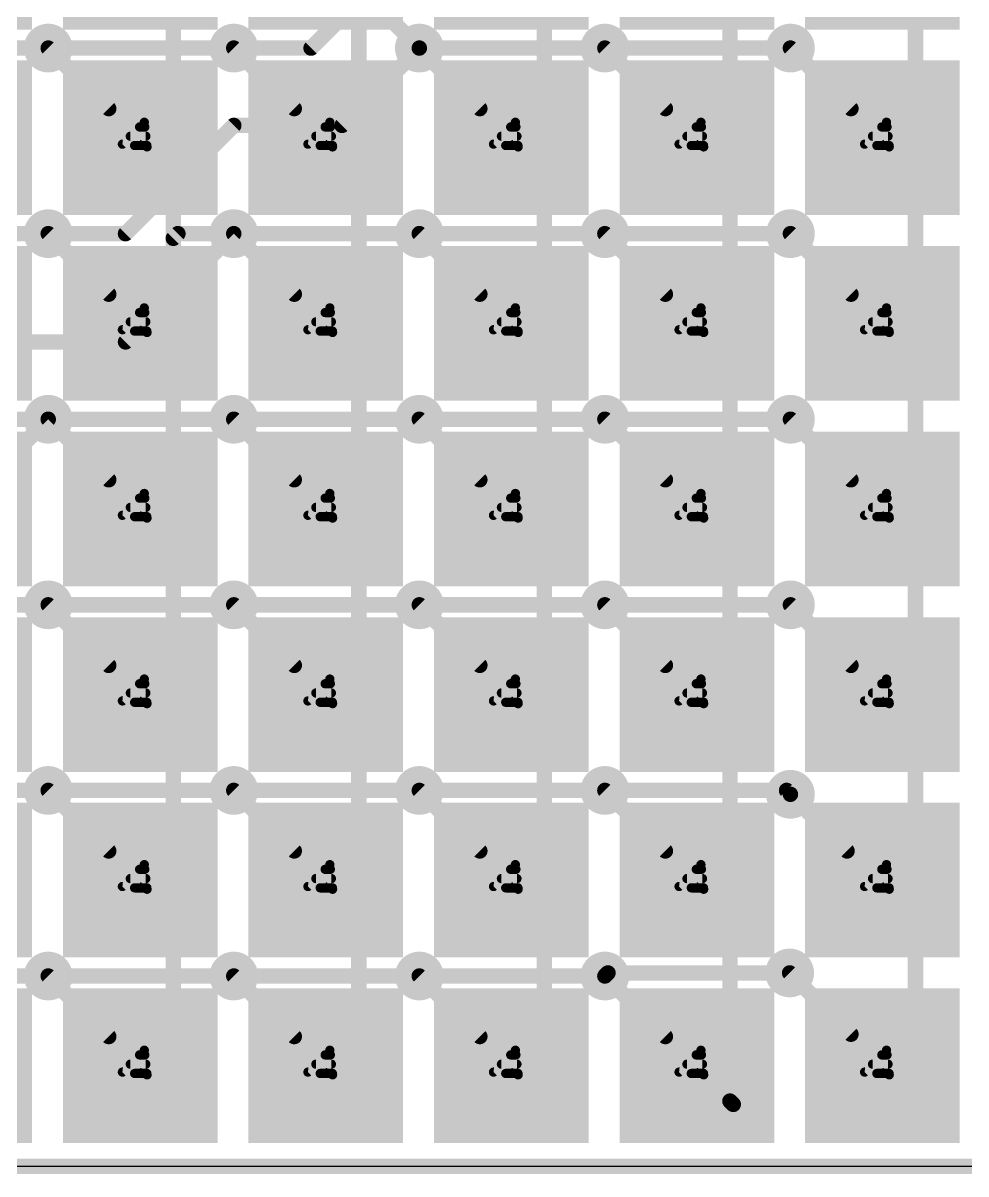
# Model space of a CAD drawing. Extents: x -0.1 to 66, y -0.1 to 31.
# Drawn here: x 42.65 to 58.14, y -0.13 to 18.78 of the extents above; entities that cross this region are included whole.
import ezdxf

# ---------------------------------------------------------------- set-up
doc = ezdxf.new("R2010")
doc.units = 0
for name, color, linetype in [('1', 12, 'CONTINUOUS'), ('16', 132, 'CONTINUOUS'), ('18', 110, 'CONTINUOUS'), ('20', 53, 'CONTINUOUS'), ('21', 40, 'CONTINUOUS'), ('23', 40, 'CONTINUOUS')]:
    doc.layers.add(name, color=color, linetype=linetype)

# ---------------------------------------------------------------- blocks, each defined once
blk = doc.blocks.new('RECT')
blk.add_solid([(-0.5, -0.5), (0.5, -0.5), (-0.5, 0.5), (0.5, 0.5)])
blk = doc.blocks.new('ROUNDV')
at = {"const_width": 0.5}
blk.add_lwpolyline([(0, -0.25, 1), (0, 0.25, 1), (0, -0.25)], format="xyb", dxfattribs=at)

msp = doc.modelspace()

# ---------------------------------------------------------------- linework, layer by layer
at = {"layer": '1', "const_width": 0.254}
for points in [[(45.12, 19.3579), (45.12, 16.3099)], [(49.1617, 18.3642), (48.168, 19.3579)], [(48.168, 16.3099), (48.168, 19.3579)], [(51.216, 16.3099), (51.216, 19.3579)], [(54.264, 16.3099), (54.264, 19.3579)], [(57.312, 19.3579), (57.312, 16.3099)], [(43.0657, 18.3642), (44.0594, 17.3705)], [(47.1074, 17.3705), (46.1137, 18.3642)], [(50.1554, 17.3705), (49.1617, 18.3642)], [(49.1617, 18.3642), (49.1617, 18.3642)], [(52.2097, 18.3642), (53.2034, 17.3705)], [(56.2514, 17.3705), (55.2577, 18.3642)], [(45.12, 16.3099), (45.12, 15.24)], [(48.168, 13.2619), (48.168, 16.3099)], [(51.216, 13.2619), (51.216, 16.3099)], [(54.264, 13.2619), (54.264, 16.3099)], [(57.312, 16.3099), (57.312, 13.2619)], [(44.0594, 14.3225), (43.0657, 15.3162)], [(45.1962, 15.3162), (45.12, 15.24)], [(45.12, 15.24), (45.12, 13.2619)], [(46.1137, 15.3162), (45.1962, 15.3162)], [(47.1074, 14.3225), (46.1137, 15.3162)], [(50.1554, 14.3225), (49.1617, 15.3162)], [(53.2034, 14.3225), (52.2097, 15.3162)], [(56.2514, 14.3225), (55.2577, 15.3162)], [(47.1074, 14.3225), (47.1074, 14.3225)], [(45.12, 13.2619), (45.12, 10.2139)], [(48.168, 10.2139), (48.168, 13.2619)], [(51.216, 10.2139), (51.216, 13.2619)], [(54.264, 10.2139), (54.264, 13.2619)], [(57.312, 13.2619), (57.312, 10.2139)], [(43.0657, 12.2682), (42.1482, 12.2682)], [(44.0594, 11.2745), (43.0657, 12.2682)], [(47.1074, 11.2745), (46.1137, 12.2682)], [(50.1554, 11.2745), (49.1617, 12.2682)], [(52.2097, 12.2682), (53.2034, 11.2745)], [(56.2514, 11.2745), (55.2577, 12.2682)], [(45.12, 10.2139), (45.12, 7.1659)], [(48.168, 7.1659), (48.168, 10.2139)], [(51.216, 7.1659), (51.216, 10.2139)], [(54.264, 7.1659), (54.264, 10.2139)], [(57.312, 10.2139), (57.312, 7.1659)], [(44.0594, 8.2265), (43.0657, 9.2202)], [(47.1074, 8.2265), (46.1137, 9.2202)], [(50.1554, 8.2265), (49.1617, 9.2202)], [(52.2097, 9.2202), (53.2034, 8.2265)], [(56.2514, 8.2265), (55.2577, 9.2202)], [(45.12, 7.1659), (45.12, 4.1179)], [(48.168, 4.1179), (48.168, 7.1659)], [(51.216, 4.1179), (51.216, 7.1659)], [(54.264, 4.1179), (54.264, 7.1659)], [(57.312, 4.1179), (57.312, 7.1659)], [(44.0594, 5.1785), (43.0657, 6.1722)], [(47.1074, 5.1785), (46.1137, 6.1722)], [(50.1554, 5.1785), (49.1617, 6.1722)], [(52.2097, 6.1722), (53.2034, 5.1785)], [(56.1879, 5.1785), (55.2577, 6.1087)], [(56.2514, 5.1785), (56.1879, 5.1785)], [(45.12, 4.1179), (45.12, 1.0699)], [(48.168, 1.0699), (48.168, 4.1179)], [(51.216, 1.0699), (51.216, 4.1179)], [(54.264, 1.0699), (54.264, 4.1179)], [(57.312, 1.0699), (57.312, 4.1179)], [(44.0594, 2.1305), (43.0657, 3.1242)], [(47.1074, 2.1305), (46.1137, 3.1242)], [(50.1554, 2.1305), (49.1617, 3.1242)], [(53.2034, 2.1305), (52.2097, 3.1242)], [(56.2514, 2.1686), (55.245, 3.175)], [(56.2514, 2.1305), (56.2514, 2.1686)], [(53.2034, 2.1305), (53.2034, 2.1305)], [(54.3179, 1.016), (54.264, 1.0699)]]:
    msp.add_lwpolyline(points, dxfattribs=at)
at = {"layer": '1', "const_width": 0.127}
for points in [[(43.1106, 18.4091, 1), (43.0208, 18.3193)], [(46.1586, 18.4091, 1), (46.0688, 18.3193)], [(49.2066, 18.4091, 1), (49.1168, 18.3193)], [(49.1617, 18.4277, 1), (49.1617, 18.3007)], [(49.1168, 18.3193, 1), (49.2066, 18.4091)], [(49.1617, 18.3007, 1), (49.1617, 18.4277)], [(52.2546, 18.4091, 1), (52.1648, 18.3193)], [(55.3026, 18.4091, 1), (55.2128, 18.3193)], [(44.0145, 17.3256, 1), (44.1043, 17.4154)], [(47.0625, 17.3256, 1), (47.1523, 17.4154)], [(50.1105, 17.3256, 1), (50.2003, 17.4154)], [(53.1585, 17.3256, 1), (53.2483, 17.4154)], [(56.2065, 17.3256, 1), (56.2963, 17.4154)], [(45.1835, 16.3099, 1), (45.0565, 16.3099)], [(45.0565, 16.3099, 1), (45.1835, 16.3099)], [(48.2315, 16.3099, 1), (48.1045, 16.3099)], [(48.1045, 16.3099, 1), (48.2315, 16.3099)], [(51.2795, 16.3099, 1), (51.1525, 16.3099)], [(51.1525, 16.3099, 1), (51.2795, 16.3099)], [(54.3275, 16.3099, 1), (54.2005, 16.3099)], [(54.2005, 16.3099, 1), (54.3275, 16.3099)], [(57.3755, 16.3099, 1), (57.2485, 16.3099)], [(57.2485, 16.3099, 1), (57.3755, 16.3099)], [(43.1106, 15.3611, 1), (43.0208, 15.2713)], [(45.1835, 15.24, 1), (45.0565, 15.24)], [(45.0751, 15.2849, 1), (45.1649, 15.1951)], [(45.1962, 15.3797, 1), (45.1962, 15.2527)], [(45.2411, 15.2713, 1), (45.1513, 15.3611)], [(46.1586, 15.3611, 1), (46.0688, 15.2713)], [(46.1137, 15.2527, 1), (46.1137, 15.3797)], [(49.2066, 15.3611, 1), (49.1168, 15.2713)], [(52.2546, 15.3611, 1), (52.1648, 15.2713)], [(55.3026, 15.3611, 1), (55.2128, 15.2713)], [(45.0565, 15.24, 1), (45.1835, 15.24)], [(44.0145, 14.2776, 1), (44.1043, 14.3674)], [(47.1709, 14.3225, 1), (47.0439, 14.3225)], [(47.0439, 14.3225, 1), (47.1709, 14.3225)], [(47.0625, 14.2776, 1), (47.1523, 14.3674)], [(50.1105, 14.2776, 1), (50.2003, 14.3674)], [(53.1585, 14.2776, 1), (53.2483, 14.3674)], [(56.2065, 14.2776, 1), (56.2963, 14.3674)], [(45.1835, 13.2619, 1), (45.0565, 13.2619)], [(45.0565, 13.2619, 1), (45.1835, 13.2619)], [(48.2315, 13.2619, 1), (48.1045, 13.2619)], [(48.1045, 13.2619, 1), (48.2315, 13.2619)], [(51.2795, 13.2619, 1), (51.1525, 13.2619)], [(51.1525, 13.2619, 1), (51.2795, 13.2619)], [(54.3275, 13.2619, 1), (54.2005, 13.2619)], [(54.2005, 13.2619, 1), (54.3275, 13.2619)], [(57.3755, 13.2619, 1), (57.2485, 13.2619)], [(57.2485, 13.2619, 1), (57.3755, 13.2619)], [(43.1106, 12.3131, 1), (43.0208, 12.2233)], [(43.0657, 12.2047, 1), (43.0657, 12.3317)], [(46.1586, 12.3131, 1), (46.0688, 12.2233)], [(49.2066, 12.3131, 1), (49.1168, 12.2233)], [(52.2546, 12.3131, 1), (52.1648, 12.2233)], [(55.3026, 12.3131, 1), (55.2128, 12.2233)], [(44.0145, 11.2296, 1), (44.1043, 11.3194)], [(47.0625, 11.2296, 1), (47.1523, 11.3194)], [(50.1105, 11.2296, 1), (50.2003, 11.3194)], [(53.1585, 11.2296, 1), (53.2483, 11.3194)], [(56.2065, 11.2296, 1), (56.2963, 11.3194)], [(45.1835, 10.2139, 1), (45.0565, 10.2139)], [(45.0565, 10.2139, 1), (45.1835, 10.2139)], [(48.2315, 10.2139, 1), (48.1045, 10.2139)], [(48.1045, 10.2139, 1), (48.2315, 10.2139)], [(51.2795, 10.2139, 1), (51.1525, 10.2139)], [(51.1525, 10.2139, 1), (51.2795, 10.2139)], [(54.3275, 10.2139, 1), (54.2005, 10.2139)], [(54.2005, 10.2139, 1), (54.3275, 10.2139)], [(57.3755, 10.2139, 1), (57.2485, 10.2139)], [(57.2485, 10.2139, 1), (57.3755, 10.2139)], [(43.1106, 9.2651, 1), (43.0208, 9.1753)], [(46.1586, 9.2651, 1), (46.0688, 9.1753)], [(49.2066, 9.2651, 1), (49.1168, 9.1753)], [(52.2546, 9.2651, 1), (52.1648, 9.1753)], [(55.3026, 9.2651, 1), (55.2128, 9.1753)], [(44.0145, 8.1816, 1), (44.1043, 8.2714)], [(47.0625, 8.1816, 1), (47.1523, 8.2714)], [(50.1105, 8.1816, 1), (50.2003, 8.2714)], [(53.1585, 8.1816, 1), (53.2483, 8.2714)], [(56.2065, 8.1816, 1), (56.2963, 8.2714)], [(45.1835, 7.1659, 1), (45.0565, 7.1659)], [(45.0565, 7.1659, 1), (45.1835, 7.1659)], [(48.2315, 7.1659, 1), (48.1045, 7.1659)], [(48.1045, 7.1659, 1), (48.2315, 7.1659)], [(51.2795, 7.1659, 1), (51.1525, 7.1659)], [(51.1525, 7.1659, 1), (51.2795, 7.1659)], [(54.3275, 7.1659, 1), (54.2005, 7.1659)], [(54.2005, 7.1659, 1), (54.3275, 7.1659)], [(57.3755, 7.1659, 1), (57.2485, 7.1659)], [(57.2485, 7.1659, 1), (57.3755, 7.1659)], [(43.1106, 6.2171, 1), (43.0208, 6.1273)], [(46.1586, 6.2171, 1), (46.0688, 6.1273)], [(49.2066, 6.2171, 1), (49.1168, 6.1273)], [(52.2546, 6.2171, 1), (52.1648, 6.1273)], [(55.3026, 6.1536, 1), (55.2128, 6.0638)], [(56.1879, 5.242, 1), (56.1879, 5.115)], [(56.2514, 5.115, 1), (56.2514, 5.242)], [(44.0145, 5.1336, 1), (44.1043, 5.2234)], [(47.0625, 5.1336, 1), (47.1523, 5.2234)], [(50.1105, 5.1336, 1), (50.2003, 5.2234)], [(53.1585, 5.1336, 1), (53.2483, 5.2234)], [(56.143, 5.1336, 1), (56.2328, 5.2234)], [(45.1835, 4.1179, 1), (45.0565, 4.1179)], [(45.0565, 4.1179, 1), (45.1835, 4.1179)], [(48.2315, 4.1179, 1), (48.1045, 4.1179)], [(48.1045, 4.1179, 1), (48.2315, 4.1179)], [(51.2795, 4.1179, 1), (51.1525, 4.1179)], [(51.1525, 4.1179, 1), (51.2795, 4.1179)], [(54.3275, 4.1179, 1), (54.2005, 4.1179)], [(54.2005, 4.1179, 1), (54.3275, 4.1179)], [(57.3755, 4.1179, 1), (57.2485, 4.1179)], [(57.2485, 4.1179, 1), (57.3755, 4.1179)], [(43.1106, 3.1691, 1), (43.0208, 3.0793)], [(46.1586, 3.1691, 1), (46.0688, 3.0793)], [(49.2066, 3.1691, 1), (49.1168, 3.0793)], [(52.2546, 3.1691, 1), (52.1648, 3.0793)], [(55.2899, 3.2199, 1), (55.2001, 3.1301)], [(56.3149, 2.1686, 1), (56.1879, 2.1686)], [(56.2065, 2.1237, 1), (56.2963, 2.2135)], [(44.0145, 2.0856, 1), (44.1043, 2.1754)], [(47.0625, 2.0856, 1), (47.1523, 2.1754)], [(50.1105, 2.0856, 1), (50.2003, 2.1754)], [(53.2669, 2.1305, 1), (53.1399, 2.1305)], [(53.1399, 2.1305, 1), (53.2669, 2.1305)], [(53.1585, 2.0856, 1), (53.2483, 2.1754)], [(56.1879, 2.1305, 1), (56.3149, 2.1305)], [(54.3089, 1.1148, 1), (54.2191, 1.025)], [(45.0565, 1.0699, 1), (45.1835, 1.0699)], [(48.1045, 1.0699, 1), (48.2315, 1.0699)], [(51.1525, 1.0699, 1), (51.2795, 1.0699)], [(54.2005, 1.0699, 1), (54.3275, 1.0699)], [(54.273, 0.9711, 1), (54.3628, 1.0609)], [(57.2485, 1.0699, 1), (57.3755, 1.0699)]]:
    msp.add_lwpolyline(points, format="xyb", dxfattribs=at)
at = {"layer": '16', "const_width": 0.254}
for points in [[(47.3837, 18.3642), (48.3997, 19.3802)], [(43.0657, 18.3642), (40.0177, 18.3642)], [(46.1137, 18.3642), (43.0657, 18.3642)], [(46.1137, 18.3642), (47.3837, 18.3642)], [(47.8917, 17.0942), (49.1617, 18.3642)], [(49.1617, 18.3642), (52.2097, 18.3642)], [(55.2577, 18.3642), (52.2097, 18.3642)], [(44.3357, 15.3162), (46.1137, 17.0942)], [(46.1137, 17.0942), (47.8917, 17.0942)], [(43.0657, 15.3162), (40.0177, 15.3162)], [(43.0657, 15.3162), (44.3357, 15.3162)], [(46.1137, 15.3162), (44.3357, 13.5382)], [(49.1617, 15.3162), (46.1137, 15.3162)], [(52.2097, 15.3162), (49.1617, 15.3162)], [(55.2577, 15.3162), (52.2097, 15.3162)], [(44.3357, 13.5382), (41.2877, 13.5382)], [(41.2877, 10.4902), (43.0657, 12.2682)], [(43.0657, 12.2682), (46.1137, 12.2682)], [(46.1137, 12.2682), (49.1617, 12.2682)], [(49.1617, 12.2682), (52.2097, 12.2682)], [(55.2577, 12.2682), (52.2097, 12.2682)], [(40.0177, 9.2202), (43.0657, 9.2202)], [(43.0657, 9.2202), (46.1137, 9.2202)], [(46.1137, 9.2202), (49.1617, 9.2202)], [(49.1617, 9.2202), (52.2097, 9.2202)], [(55.2577, 9.2202), (52.2097, 9.2202)], [(40.0177, 6.1722), (43.0657, 6.1722)], [(43.0657, 6.1722), (46.1137, 6.1722)], [(46.1137, 6.1722), (49.1617, 6.1722)], [(49.1617, 6.1722), (52.2097, 6.1722)], [(52.2097, 6.1722), (55.1942, 6.1722)], [(55.1942, 6.1722), (55.2577, 6.1087)], [(43.0657, 3.1242), (40.0177, 3.1242)], [(46.1137, 3.1242), (43.0657, 3.1242)], [(49.1617, 3.1242), (46.1137, 3.1242)], [(52.2097, 3.1242), (49.1617, 3.1242)], [(52.2605, 3.175), (52.2097, 3.1242)], [(55.245, 3.175), (52.2605, 3.175)], [(0, 0), (65.913, 0)]]:
    msp.add_lwpolyline(points, dxfattribs=at)
at = {"layer": '16', "const_width": 0.127}
for points in [[(43.0657, 18.4277, 1), (43.0657, 18.3007)], [(43.0657, 18.3007, 1), (43.0657, 18.4277)], [(46.1137, 18.4277, 1), (46.1137, 18.3007)], [(46.1137, 18.3007, 1), (46.1137, 18.4277)], [(47.3388, 18.4091, 1), (47.4286, 18.3193)], [(47.3837, 18.3007, 1), (47.3837, 18.4277)], [(49.1617, 18.4277, 1), (49.1617, 18.3007)], [(49.2066, 18.3193, 1), (49.1168, 18.4091)], [(52.2097, 18.4277, 1), (52.2097, 18.3007)], [(52.2097, 18.3007, 1), (52.2097, 18.4277)], [(55.2577, 18.3007, 1), (55.2577, 18.4277)], [(46.1137, 17.1577, 1), (46.1137, 17.0307)], [(46.1586, 17.0493, 1), (46.0688, 17.1391)], [(47.8468, 17.1391, 1), (47.9366, 17.0493)], [(47.8917, 17.0307, 1), (47.8917, 17.1577)], [(43.0657, 15.3797, 1), (43.0657, 15.2527)], [(43.0657, 15.2527, 1), (43.0657, 15.3797)], [(44.2908, 15.3611, 1), (44.3806, 15.2713)], [(44.3357, 15.2527, 1), (44.3357, 15.3797)], [(46.1137, 15.3797, 1), (46.1137, 15.2527)], [(46.1586, 15.2713, 1), (46.0688, 15.3611)], [(49.1617, 15.3797, 1), (49.1617, 15.2527)], [(49.1617, 15.2527, 1), (49.1617, 15.3797)], [(52.2097, 15.3797, 1), (52.2097, 15.2527)], [(52.2097, 15.2527, 1), (52.2097, 15.3797)], [(55.2577, 15.2527, 1), (55.2577, 15.3797)], [(44.2908, 13.5831, 1), (44.3806, 13.4933)], [(44.3357, 13.4747, 1), (44.3357, 13.6017)], [(43.0657, 12.3317, 1), (43.0657, 12.2047)], [(43.1106, 12.2233, 1), (43.0208, 12.3131)], [(46.1137, 12.3317, 1), (46.1137, 12.2047)], [(46.1137, 12.2047, 1), (46.1137, 12.3317)], [(49.1617, 12.3317, 1), (49.1617, 12.2047)], [(49.1617, 12.2047, 1), (49.1617, 12.3317)], [(52.2097, 12.3317, 1), (52.2097, 12.2047)], [(52.2097, 12.2047, 1), (52.2097, 12.3317)], [(55.2577, 12.2047, 1), (55.2577, 12.3317)], [(43.0657, 9.2837, 1), (43.0657, 9.1567)], [(43.0657, 9.1567, 1), (43.0657, 9.2837)], [(46.1137, 9.2837, 1), (46.1137, 9.1567)], [(46.1137, 9.1567, 1), (46.1137, 9.2837)], [(49.1617, 9.2837, 1), (49.1617, 9.1567)], [(49.1617, 9.1567, 1), (49.1617, 9.2837)], [(52.2097, 9.2837, 1), (52.2097, 9.1567)], [(52.2097, 9.1567, 1), (52.2097, 9.2837)], [(55.2577, 9.1567, 1), (55.2577, 9.2837)], [(43.0657, 6.2357, 1), (43.0657, 6.1087)], [(43.0657, 6.1087, 1), (43.0657, 6.2357)], [(46.1137, 6.2357, 1), (46.1137, 6.1087)], [(46.1137, 6.1087, 1), (46.1137, 6.2357)], [(49.1617, 6.2357, 1), (49.1617, 6.1087)], [(49.1617, 6.1087, 1), (49.1617, 6.2357)], [(52.2097, 6.2357, 1), (52.2097, 6.1087)], [(52.2097, 6.1087, 1), (52.2097, 6.2357)], [(55.2391, 6.2171, 1), (55.1493, 6.1273)], [(55.1942, 6.1087, 1), (55.1942, 6.2357)], [(55.2128, 6.0638, 1), (55.3026, 6.1536)], [(43.0657, 3.1877, 1), (43.0657, 3.0607)], [(43.0657, 3.0607, 1), (43.0657, 3.1877)], [(46.1137, 3.1877, 1), (46.1137, 3.0607)], [(46.1137, 3.0607, 1), (46.1137, 3.1877)], [(49.1617, 3.1877, 1), (49.1617, 3.0607)], [(49.1617, 3.0607, 1), (49.1617, 3.1877)], [(52.1648, 3.1691, 1), (52.2546, 3.0793)], [(52.2605, 3.2385, 1), (52.2605, 3.1115)], [(52.2097, 3.0607, 1), (52.2097, 3.1877)], [(52.3054, 3.1301, 1), (52.2156, 3.2199)], [(55.245, 3.1115, 1), (55.245, 3.2385)]]:
    msp.add_lwpolyline(points, format="xyb", dxfattribs=at)
at = {"layer": '20'}
msp.add_line((3, 0), (62, 0), dxfattribs=at)
at = {"layer": '21', "const_width": 0.1524}
for points in [[(44.6436, 17.1455), (44.2844, 16.7863)], [(44.6885, 16.7414), (44.6436, 17.1455)], [(47.6916, 17.1455), (47.3324, 16.7863)], [(47.7365, 16.7414), (47.6916, 17.1455)], [(50.7396, 17.1455), (50.3804, 16.7863)], [(50.7845, 16.7414), (50.7396, 17.1455)], [(53.7876, 17.1455), (53.4284, 16.7863)], [(53.8325, 16.7414), (53.7876, 17.1455)], [(56.8356, 17.1455), (56.4764, 16.7863)], [(56.8805, 16.7414), (56.8356, 17.1455)], [(44.5669, 17.0688), (44.6521, 17.0688)], [(47.6149, 17.0688), (47.7001, 17.0688)], [(50.6629, 17.0688), (50.7481, 17.0688)], [(53.7109, 17.0688), (53.7961, 17.0688)], [(56.7589, 17.0688), (56.8441, 17.0688)], [(44.2844, 16.7863), (44.6885, 16.7414)], [(44.4145, 16.9164), (44.669, 16.9164)], [(44.4852, 16.764), (44.686, 16.764)], [(47.3324, 16.7863), (47.7365, 16.7414)], [(47.4625, 16.9164), (47.717, 16.9164)], [(47.5332, 16.764), (47.734, 16.764)], [(50.3804, 16.7863), (50.7845, 16.7414)], [(50.5105, 16.9164), (50.765, 16.9164)], [(50.5812, 16.764), (50.782, 16.764)], [(53.4284, 16.7863), (53.8325, 16.7414)], [(53.5585, 16.9164), (53.813, 16.9164)], [(53.6292, 16.764), (53.83, 16.764)], [(56.4764, 16.7863), (56.8805, 16.7414)], [(56.6065, 16.9164), (56.861, 16.9164)], [(56.6772, 16.764), (56.878, 16.764)], [(44.6436, 14.0975), (44.2844, 13.7383)], [(44.5669, 14.0208), (44.6521, 14.0208)], [(44.6885, 13.6934), (44.6436, 14.0975)], [(47.6916, 14.0975), (47.3324, 13.7383)], [(47.6149, 14.0208), (47.7001, 14.0208)], [(47.7365, 13.6934), (47.6916, 14.0975)], [(50.7396, 14.0975), (50.3804, 13.7383)], [(50.6629, 14.0208), (50.7481, 14.0208)], [(50.7845, 13.6934), (50.7396, 14.0975)], [(53.7876, 14.0975), (53.4284, 13.7383)], [(53.7109, 14.0208), (53.7961, 14.0208)], [(53.8325, 13.6934), (53.7876, 14.0975)], [(56.8356, 14.0975), (56.4764, 13.7383)], [(56.7589, 14.0208), (56.8441, 14.0208)], [(56.8805, 13.6934), (56.8356, 14.0975)], [(44.2844, 13.7383), (44.6885, 13.6934)], [(44.4145, 13.8684), (44.669, 13.8684)], [(47.3324, 13.7383), (47.7365, 13.6934)], [(47.4625, 13.8684), (47.717, 13.8684)], [(50.3804, 13.7383), (50.7845, 13.6934)], [(50.5105, 13.8684), (50.765, 13.8684)], [(53.4284, 13.7383), (53.8325, 13.6934)], [(53.5585, 13.8684), (53.813, 13.8684)], [(56.4764, 13.7383), (56.8805, 13.6934)], [(56.6065, 13.8684), (56.861, 13.8684)], [(44.4852, 13.716), (44.686, 13.716)], [(47.5332, 13.716), (47.734, 13.716)], [(50.5812, 13.716), (50.782, 13.716)], [(53.6292, 13.716), (53.83, 13.716)], [(56.6772, 13.716), (56.878, 13.716)], [(44.6436, 11.0495), (44.2844, 10.6903)], [(44.5669, 10.9728), (44.6521, 10.9728)], [(44.6885, 10.6454), (44.6436, 11.0495)], [(47.6916, 11.0495), (47.3324, 10.6903)], [(47.6149, 10.9728), (47.7001, 10.9728)], [(47.7365, 10.6454), (47.6916, 11.0495)], [(50.7396, 11.0495), (50.3804, 10.6903)], [(50.6629, 10.9728), (50.7481, 10.9728)], [(50.7845, 10.6454), (50.7396, 11.0495)], [(53.7876, 11.0495), (53.4284, 10.6903)], [(53.7109, 10.9728), (53.7961, 10.9728)], [(53.8325, 10.6454), (53.7876, 11.0495)], [(56.8356, 11.0495), (56.4764, 10.6903)], [(56.7589, 10.9728), (56.8441, 10.9728)], [(56.8805, 10.6454), (56.8356, 11.0495)], [(44.4145, 10.8204), (44.669, 10.8204)], [(47.4625, 10.8204), (47.717, 10.8204)], [(50.5105, 10.8204), (50.765, 10.8204)], [(53.5585, 10.8204), (53.813, 10.8204)], [(56.6065, 10.8204), (56.861, 10.8204)], [(44.2844, 10.6903), (44.6885, 10.6454)], [(44.4852, 10.668), (44.686, 10.668)], [(47.3324, 10.6903), (47.7365, 10.6454)], [(47.5332, 10.668), (47.734, 10.668)], [(50.3804, 10.6903), (50.7845, 10.6454)], [(50.5812, 10.668), (50.782, 10.668)], [(53.4284, 10.6903), (53.8325, 10.6454)], [(53.6292, 10.668), (53.83, 10.668)], [(56.4764, 10.6903), (56.8805, 10.6454)], [(56.6772, 10.668), (56.878, 10.668)], [(44.6436, 8.0015), (44.2844, 7.6423)], [(44.5669, 7.9248), (44.6521, 7.9248)], [(44.6885, 7.5974), (44.6436, 8.0015)], [(47.6916, 8.0015), (47.3324, 7.6423)], [(47.6149, 7.9248), (47.7001, 7.9248)], [(47.7365, 7.5974), (47.6916, 8.0015)], [(50.7396, 8.0015), (50.3804, 7.6423)], [(50.6629, 7.9248), (50.7481, 7.9248)], [(50.7845, 7.5974), (50.7396, 8.0015)], [(53.7876, 8.0015), (53.4284, 7.6423)], [(53.7109, 7.9248), (53.7961, 7.9248)], [(53.8325, 7.5974), (53.7876, 8.0015)], [(56.8356, 8.0015), (56.4764, 7.6423)], [(56.7589, 7.9248), (56.8441, 7.9248)], [(56.8805, 7.5974), (56.8356, 8.0015)], [(44.4145, 7.7724), (44.669, 7.7724)], [(47.4625, 7.7724), (47.717, 7.7724)], [(50.5105, 7.7724), (50.765, 7.7724)], [(53.5585, 7.7724), (53.813, 7.7724)], [(56.6065, 7.7724), (56.861, 7.7724)], [(44.2844, 7.6423), (44.6885, 7.5974)], [(44.4852, 7.62), (44.686, 7.62)], [(47.3324, 7.6423), (47.7365, 7.5974)], [(47.5332, 7.62), (47.734, 7.62)], [(50.3804, 7.6423), (50.7845, 7.5974)], [(50.5812, 7.62), (50.782, 7.62)], [(53.4284, 7.6423), (53.8325, 7.5974)], [(53.6292, 7.62), (53.83, 7.62)], [(56.4764, 7.6423), (56.8805, 7.5974)], [(56.6772, 7.62), (56.878, 7.62)], [(44.6436, 4.9535), (44.2844, 4.5943)], [(44.5669, 4.8768), (44.6521, 4.8768)], [(44.6885, 4.5494), (44.6436, 4.9535)], [(47.6916, 4.9535), (47.3324, 4.5943)], [(47.6149, 4.8768), (47.7001, 4.8768)], [(47.7365, 4.5494), (47.6916, 4.9535)], [(50.7396, 4.9535), (50.3804, 4.5943)], [(50.6629, 4.8768), (50.7481, 4.8768)], [(50.7845, 4.5494), (50.7396, 4.9535)], [(53.7876, 4.9535), (53.4284, 4.5943)], [(53.7109, 4.8768), (53.7961, 4.8768)], [(53.8325, 4.5494), (53.7876, 4.9535)], [(56.8356, 4.9535), (56.4764, 4.5943)], [(56.7589, 4.8768), (56.8441, 4.8768)], [(56.8805, 4.5494), (56.8356, 4.9535)], [(44.4145, 4.7244), (44.669, 4.7244)], [(47.4625, 4.7244), (47.717, 4.7244)], [(50.5105, 4.7244), (50.765, 4.7244)], [(53.5585, 4.7244), (53.813, 4.7244)], [(56.6065, 4.7244), (56.861, 4.7244)], [(44.2844, 4.5943), (44.6885, 4.5494)], [(44.4852, 4.572), (44.686, 4.572)], [(47.3324, 4.5943), (47.7365, 4.5494)], [(47.5332, 4.572), (47.734, 4.572)], [(50.3804, 4.5943), (50.7845, 4.5494)], [(50.5812, 4.572), (50.782, 4.572)], [(53.4284, 4.5943), (53.8325, 4.5494)], [(53.6292, 4.572), (53.83, 4.572)], [(56.4764, 4.5943), (56.8805, 4.5494)], [(56.6772, 4.572), (56.878, 4.572)], [(44.6436, 1.9055), (44.2844, 1.5463)], [(44.5669, 1.8288), (44.6521, 1.8288)], [(44.6885, 1.5014), (44.6436, 1.9055)], [(47.6916, 1.9055), (47.3324, 1.5463)], [(47.6149, 1.8288), (47.7001, 1.8288)], [(47.7365, 1.5014), (47.6916, 1.9055)], [(50.7396, 1.9055), (50.3804, 1.5463)], [(50.6629, 1.8288), (50.7481, 1.8288)], [(50.7845, 1.5014), (50.7396, 1.9055)], [(53.7876, 1.9055), (53.4284, 1.5463)], [(53.7109, 1.8288), (53.7961, 1.8288)], [(53.8325, 1.5014), (53.7876, 1.9055)], [(56.8356, 1.9055), (56.4764, 1.5463)], [(56.7589, 1.8288), (56.8441, 1.8288)], [(56.8805, 1.5014), (56.8356, 1.9055)], [(44.4145, 1.6764), (44.669, 1.6764)], [(47.4625, 1.6764), (47.717, 1.6764)], [(50.5105, 1.6764), (50.765, 1.6764)], [(53.5585, 1.6764), (53.813, 1.6764)], [(56.6065, 1.6764), (56.861, 1.6764)], [(44.2844, 1.5463), (44.6885, 1.5014)], [(44.4852, 1.524), (44.686, 1.524)], [(47.3324, 1.5463), (47.7365, 1.5014)], [(47.5332, 1.524), (47.734, 1.524)], [(50.3804, 1.5463), (50.7845, 1.5014)], [(50.5812, 1.524), (50.782, 1.524)], [(53.4284, 1.5463), (53.8325, 1.5014)], [(53.6292, 1.524), (53.83, 1.524)], [(56.4764, 1.5463), (56.8805, 1.5014)], [(56.6772, 1.524), (56.878, 1.524)]]:
    msp.add_lwpolyline(points, dxfattribs=at)
at = {"layer": '21', "const_width": 0.0762}
for points in [[(44.6814, 17.1497, 1), (44.6057, 17.1413)], [(44.6705, 17.1186, 1), (44.6166, 17.1725)], [(47.7294, 17.1497, 1), (47.6537, 17.1413)], [(47.7185, 17.1186, 1), (47.6646, 17.1725)], [(50.7774, 17.1497, 1), (50.7017, 17.1413)], [(50.7665, 17.1186, 1), (50.7126, 17.1725)], [(53.8254, 17.1497, 1), (53.7497, 17.1413)], [(53.8145, 17.1186, 1), (53.7606, 17.1725)], [(56.8734, 17.1497, 1), (56.7977, 17.1413)], [(56.8625, 17.1186, 1), (56.8086, 17.1725)], [(44.5669, 17.1069, 1), (44.5669, 17.0307)], [(44.6521, 17.0307, 1), (44.6521, 17.1069)], [(47.6149, 17.1069, 1), (47.6149, 17.0307)], [(47.7001, 17.0307, 1), (47.7001, 17.1069)], [(50.6629, 17.1069, 1), (50.6629, 17.0307)], [(50.7481, 17.0307, 1), (50.7481, 17.1069)], [(53.7109, 17.1069, 1), (53.7109, 17.0307)], [(53.7961, 17.0307, 1), (53.7961, 17.1069)], [(56.7589, 17.1069, 1), (56.7589, 17.0307)], [(56.8441, 17.0307, 1), (56.8441, 17.1069)], [(44.2574, 16.8133, 1), (44.3113, 16.7594)], [(44.2886, 16.8242, 1), (44.2802, 16.7484)], [(44.4145, 16.9545, 1), (44.4145, 16.8783)], [(44.4852, 16.8021, 1), (44.4852, 16.7259)], [(44.669, 16.8783, 1), (44.669, 16.9545)], [(44.686, 16.7259, 1), (44.686, 16.8021)], [(47.3054, 16.8133, 1), (47.3593, 16.7594)], [(47.3366, 16.8242, 1), (47.3282, 16.7484)], [(47.4625, 16.9545, 1), (47.4625, 16.8783)], [(47.5332, 16.8021, 1), (47.5332, 16.7259)], [(47.717, 16.8783, 1), (47.717, 16.9545)], [(47.734, 16.7259, 1), (47.734, 16.8021)], [(50.3534, 16.8133, 1), (50.4073, 16.7594)], [(50.3846, 16.8242, 1), (50.3762, 16.7484)], [(50.5105, 16.9545, 1), (50.5105, 16.8783)], [(50.5812, 16.8021, 1), (50.5812, 16.7259)], [(50.765, 16.8783, 1), (50.765, 16.9545)], [(50.782, 16.7259, 1), (50.782, 16.8021)], [(53.4014, 16.8133, 1), (53.4553, 16.7594)], [(53.4326, 16.8242, 1), (53.4242, 16.7484)], [(53.5585, 16.9545, 1), (53.5585, 16.8783)], [(53.6292, 16.8021, 1), (53.6292, 16.7259)], [(53.813, 16.8783, 1), (53.813, 16.9545)], [(53.83, 16.7259, 1), (53.83, 16.8021)], [(56.4494, 16.8133, 1), (56.5033, 16.7594)], [(56.4806, 16.8242, 1), (56.4722, 16.7484)], [(56.6065, 16.9545, 1), (56.6065, 16.8783)], [(56.6772, 16.8021, 1), (56.6772, 16.7259)], [(56.861, 16.8783, 1), (56.861, 16.9545)], [(56.878, 16.7259, 1), (56.878, 16.8021)], [(44.6506, 16.7372, 1), (44.7263, 16.7456)], [(44.6843, 16.7035, 1), (44.6927, 16.7793)], [(47.6986, 16.7372, 1), (47.7743, 16.7456)], [(47.7323, 16.7035, 1), (47.7407, 16.7793)], [(50.7466, 16.7372, 1), (50.8223, 16.7456)], [(50.7803, 16.7035, 1), (50.7887, 16.7793)], [(53.7946, 16.7372, 1), (53.8703, 16.7456)], [(53.8283, 16.7035, 1), (53.8367, 16.7793)], [(56.8426, 16.7372, 1), (56.9183, 16.7456)], [(56.8763, 16.7035, 1), (56.8847, 16.7793)], [(44.5669, 14.0589, 1), (44.5669, 13.9827)], [(44.6814, 14.1017, 1), (44.6057, 14.0933)], [(44.6705, 14.0706, 1), (44.6166, 14.1245)], [(44.6521, 13.9827, 1), (44.6521, 14.0589)], [(47.6149, 14.0589, 1), (47.6149, 13.9827)], [(47.7294, 14.1017, 1), (47.6537, 14.0933)], [(47.7185, 14.0706, 1), (47.6646, 14.1245)], [(47.7001, 13.9827, 1), (47.7001, 14.0589)], [(50.6629, 14.0589, 1), (50.6629, 13.9827)], [(50.7774, 14.1017, 1), (50.7017, 14.0933)], [(50.7665, 14.0706, 1), (50.7126, 14.1245)], [(50.7481, 13.9827, 1), (50.7481, 14.0589)], [(53.7109, 14.0589, 1), (53.7109, 13.9827)], [(53.8254, 14.1017, 1), (53.7497, 14.0933)], [(53.8145, 14.0706, 1), (53.7606, 14.1245)], [(53.7961, 13.9827, 1), (53.7961, 14.0589)], [(56.7589, 14.0589, 1), (56.7589, 13.9827)], [(56.8734, 14.1017, 1), (56.7977, 14.0933)], [(56.8625, 14.0706, 1), (56.8086, 14.1245)], [(56.8441, 13.9827, 1), (56.8441, 14.0589)], [(44.2574, 13.7653, 1), (44.3113, 13.7114)], [(44.2886, 13.7762, 1), (44.2802, 13.7004)], [(44.4145, 13.9065, 1), (44.4145, 13.8303)], [(44.669, 13.8303, 1), (44.669, 13.9065)], [(47.3054, 13.7653, 1), (47.3593, 13.7114)], [(47.3366, 13.7762, 1), (47.3282, 13.7004)], [(47.4625, 13.9065, 1), (47.4625, 13.8303)], [(47.717, 13.8303, 1), (47.717, 13.9065)], [(50.3534, 13.7653, 1), (50.4073, 13.7114)], [(50.3846, 13.7762, 1), (50.3762, 13.7004)], [(50.5105, 13.9065, 1), (50.5105, 13.8303)], [(50.765, 13.8303, 1), (50.765, 13.9065)], [(53.4014, 13.7653, 1), (53.4553, 13.7114)], [(53.4326, 13.7762, 1), (53.4242, 13.7004)], [(53.5585, 13.9065, 1), (53.5585, 13.8303)], [(53.813, 13.8303, 1), (53.813, 13.9065)], [(56.4494, 13.7653, 1), (56.5033, 13.7114)], [(56.4806, 13.7762, 1), (56.4722, 13.7004)], [(56.6065, 13.9065, 1), (56.6065, 13.8303)], [(56.861, 13.8303, 1), (56.861, 13.9065)], [(44.4852, 13.7541, 1), (44.4852, 13.6779)], [(44.6506, 13.6892, 1), (44.7263, 13.6976)], [(44.6843, 13.6555, 1), (44.6927, 13.7313)], [(44.686, 13.6779, 1), (44.686, 13.7541)], [(47.5332, 13.7541, 1), (47.5332, 13.6779)], [(47.6986, 13.6892, 1), (47.7743, 13.6976)], [(47.7323, 13.6555, 1), (47.7407, 13.7313)], [(47.734, 13.6779, 1), (47.734, 13.7541)], [(50.5812, 13.7541, 1), (50.5812, 13.6779)], [(50.7466, 13.6892, 1), (50.8223, 13.6976)], [(50.7803, 13.6555, 1), (50.7887, 13.7313)], [(50.782, 13.6779, 1), (50.782, 13.7541)], [(53.6292, 13.7541, 1), (53.6292, 13.6779)], [(53.7946, 13.6892, 1), (53.8703, 13.6976)], [(53.8283, 13.6555, 1), (53.8367, 13.7313)], [(53.83, 13.6779, 1), (53.83, 13.7541)], [(56.6772, 13.7541, 1), (56.6772, 13.6779)], [(56.8426, 13.6892, 1), (56.9183, 13.6976)], [(56.8763, 13.6555, 1), (56.8847, 13.7313)], [(56.878, 13.6779, 1), (56.878, 13.7541)], [(44.5669, 11.0109, 1), (44.5669, 10.9347)], [(44.6814, 11.0537, 1), (44.6057, 11.0453)], [(44.6705, 11.0226, 1), (44.6166, 11.0765)], [(44.6521, 10.9347, 1), (44.6521, 11.0109)], [(47.6149, 11.0109, 1), (47.6149, 10.9347)], [(47.7294, 11.0537, 1), (47.6537, 11.0453)], [(47.7185, 11.0226, 1), (47.6646, 11.0765)], [(47.7001, 10.9347, 1), (47.7001, 11.0109)], [(50.6629, 11.0109, 1), (50.6629, 10.9347)], [(50.7774, 11.0537, 1), (50.7017, 11.0453)], [(50.7665, 11.0226, 1), (50.7126, 11.0765)], [(50.7481, 10.9347, 1), (50.7481, 11.0109)], [(53.7109, 11.0109, 1), (53.7109, 10.9347)], [(53.8254, 11.0537, 1), (53.7497, 11.0453)], [(53.8145, 11.0226, 1), (53.7606, 11.0765)], [(53.7961, 10.9347, 1), (53.7961, 11.0109)], [(56.7589, 11.0109, 1), (56.7589, 10.9347)], [(56.8734, 11.0537, 1), (56.7977, 11.0453)], [(56.8625, 11.0226, 1), (56.8086, 11.0765)], [(56.8441, 10.9347, 1), (56.8441, 11.0109)], [(44.4145, 10.8585, 1), (44.4145, 10.7823)], [(44.669, 10.7823, 1), (44.669, 10.8585)], [(47.4625, 10.8585, 1), (47.4625, 10.7823)], [(47.717, 10.7823, 1), (47.717, 10.8585)], [(50.5105, 10.8585, 1), (50.5105, 10.7823)], [(50.765, 10.7823, 1), (50.765, 10.8585)], [(53.5585, 10.8585, 1), (53.5585, 10.7823)], [(53.813, 10.7823, 1), (53.813, 10.8585)], [(56.6065, 10.8585, 1), (56.6065, 10.7823)], [(56.861, 10.7823, 1), (56.861, 10.8585)], [(44.2574, 10.7173, 1), (44.3113, 10.6634)], [(44.2886, 10.7282, 1), (44.2802, 10.6524)], [(44.4852, 10.7061, 1), (44.4852, 10.6299)], [(44.6506, 10.6412, 1), (44.7263, 10.6496)], [(44.6843, 10.6075, 1), (44.6927, 10.6833)], [(44.686, 10.6299, 1), (44.686, 10.7061)], [(47.3054, 10.7173, 1), (47.3593, 10.6634)], [(47.3366, 10.7282, 1), (47.3282, 10.6524)], [(47.5332, 10.7061, 1), (47.5332, 10.6299)], [(47.6986, 10.6412, 1), (47.7743, 10.6496)], [(47.7323, 10.6075, 1), (47.7407, 10.6833)], [(47.734, 10.6299, 1), (47.734, 10.7061)], [(50.3534, 10.7173, 1), (50.4073, 10.6634)], [(50.3846, 10.7282, 1), (50.3762, 10.6524)], [(50.5812, 10.7061, 1), (50.5812, 10.6299)], [(50.7466, 10.6412, 1), (50.8223, 10.6496)], [(50.7803, 10.6075, 1), (50.7887, 10.6833)], [(50.782, 10.6299, 1), (50.782, 10.7061)], [(53.4014, 10.7173, 1), (53.4553, 10.6634)], [(53.4326, 10.7282, 1), (53.4242, 10.6524)], [(53.6292, 10.7061, 1), (53.6292, 10.6299)], [(53.7946, 10.6412, 1), (53.8703, 10.6496)], [(53.8283, 10.6075, 1), (53.8367, 10.6833)], [(53.83, 10.6299, 1), (53.83, 10.7061)], [(56.4494, 10.7173, 1), (56.5033, 10.6634)], [(56.4806, 10.7282, 1), (56.4722, 10.6524)], [(56.6772, 10.7061, 1), (56.6772, 10.6299)], [(56.8426, 10.6412, 1), (56.9183, 10.6496)], [(56.8763, 10.6075, 1), (56.8847, 10.6833)], [(56.878, 10.6299, 1), (56.878, 10.7061)], [(44.5669, 7.9629, 1), (44.5669, 7.8867)], [(44.6814, 8.0057, 1), (44.6057, 7.9973)], [(44.6705, 7.9746, 1), (44.6166, 8.0285)], [(44.6521, 7.8867, 1), (44.6521, 7.9629)], [(47.6149, 7.9629, 1), (47.6149, 7.8867)], [(47.7294, 8.0057, 1), (47.6537, 7.9973)], [(47.7185, 7.9746, 1), (47.6646, 8.0285)], [(47.7001, 7.8867, 1), (47.7001, 7.9629)], [(50.6629, 7.9629, 1), (50.6629, 7.8867)], [(50.7774, 8.0057, 1), (50.7017, 7.9973)], [(50.7665, 7.9746, 1), (50.7126, 8.0285)], [(50.7481, 7.8867, 1), (50.7481, 7.9629)], [(53.7109, 7.9629, 1), (53.7109, 7.8867)], [(53.8254, 8.0057, 1), (53.7497, 7.9973)], [(53.8145, 7.9746, 1), (53.7606, 8.0285)], [(53.7961, 7.8867, 1), (53.7961, 7.9629)], [(56.7589, 7.9629, 1), (56.7589, 7.8867)], [(56.8734, 8.0057, 1), (56.7977, 7.9973)], [(56.8625, 7.9746, 1), (56.8086, 8.0285)], [(56.8441, 7.8867, 1), (56.8441, 7.9629)], [(44.4145, 7.8105, 1), (44.4145, 7.7343)], [(44.669, 7.7343, 1), (44.669, 7.8105)], [(47.4625, 7.8105, 1), (47.4625, 7.7343)], [(47.717, 7.7343, 1), (47.717, 7.8105)], [(50.5105, 7.8105, 1), (50.5105, 7.7343)], [(50.765, 7.7343, 1), (50.765, 7.8105)], [(53.5585, 7.8105, 1), (53.5585, 7.7343)], [(53.813, 7.7343, 1), (53.813, 7.8105)], [(56.6065, 7.8105, 1), (56.6065, 7.7343)], [(56.861, 7.7343, 1), (56.861, 7.8105)], [(44.2574, 7.6693, 1), (44.3113, 7.6154)], [(44.2886, 7.6802, 1), (44.2802, 7.6044)], [(44.4852, 7.6581, 1), (44.4852, 7.5819)], [(44.6506, 7.5932, 1), (44.7263, 7.6016)], [(44.6843, 7.5595, 1), (44.6927, 7.6353)], [(44.686, 7.5819, 1), (44.686, 7.6581)], [(47.3054, 7.6693, 1), (47.3593, 7.6154)], [(47.3366, 7.6802, 1), (47.3282, 7.6044)], [(47.5332, 7.6581, 1), (47.5332, 7.5819)], [(47.6986, 7.5932, 1), (47.7743, 7.6016)], [(47.7323, 7.5595, 1), (47.7407, 7.6353)], [(47.734, 7.5819, 1), (47.734, 7.6581)], [(50.3534, 7.6693, 1), (50.4073, 7.6154)], [(50.3846, 7.6802, 1), (50.3762, 7.6044)], [(50.5812, 7.6581, 1), (50.5812, 7.5819)], [(50.7466, 7.5932, 1), (50.8223, 7.6016)], [(50.7803, 7.5595, 1), (50.7887, 7.6353)], [(50.782, 7.5819, 1), (50.782, 7.6581)], [(53.4014, 7.6693, 1), (53.4553, 7.6154)], [(53.4326, 7.6802, 1), (53.4242, 7.6044)], [(53.6292, 7.6581, 1), (53.6292, 7.5819)], [(53.7946, 7.5932, 1), (53.8703, 7.6016)], [(53.8283, 7.5595, 1), (53.8367, 7.6353)], [(53.83, 7.5819, 1), (53.83, 7.6581)], [(56.4494, 7.6693, 1), (56.5033, 7.6154)], [(56.4806, 7.6802, 1), (56.4722, 7.6044)], [(56.6772, 7.6581, 1), (56.6772, 7.5819)], [(56.8426, 7.5932, 1), (56.9183, 7.6016)], [(56.8763, 7.5595, 1), (56.8847, 7.6353)], [(56.878, 7.5819, 1), (56.878, 7.6581)], [(44.5669, 4.9149, 1), (44.5669, 4.8387)], [(44.6814, 4.9577, 1), (44.6057, 4.9493)], [(44.6705, 4.9266, 1), (44.6166, 4.9805)], [(44.6521, 4.8387, 1), (44.6521, 4.9149)], [(47.6149, 4.9149, 1), (47.6149, 4.8387)], [(47.7294, 4.9577, 1), (47.6537, 4.9493)], [(47.7185, 4.9266, 1), (47.6646, 4.9805)], [(47.7001, 4.8387, 1), (47.7001, 4.9149)], [(50.6629, 4.9149, 1), (50.6629, 4.8387)], [(50.7774, 4.9577, 1), (50.7017, 4.9493)], [(50.7665, 4.9266, 1), (50.7126, 4.9805)], [(50.7481, 4.8387, 1), (50.7481, 4.9149)], [(53.7109, 4.9149, 1), (53.7109, 4.8387)], [(53.8254, 4.9577, 1), (53.7497, 4.9493)], [(53.8145, 4.9266, 1), (53.7606, 4.9805)], [(53.7961, 4.8387, 1), (53.7961, 4.9149)], [(56.7589, 4.9149, 1), (56.7589, 4.8387)], [(56.8734, 4.9577, 1), (56.7977, 4.9493)], [(56.8625, 4.9266, 1), (56.8086, 4.9805)], [(56.8441, 4.8387, 1), (56.8441, 4.9149)], [(44.4145, 4.7625, 1), (44.4145, 4.6863)], [(44.669, 4.6863, 1), (44.669, 4.7625)], [(47.4625, 4.7625, 1), (47.4625, 4.6863)], [(47.717, 4.6863, 1), (47.717, 4.7625)], [(50.5105, 4.7625, 1), (50.5105, 4.6863)], [(50.765, 4.6863, 1), (50.765, 4.7625)], [(53.5585, 4.7625, 1), (53.5585, 4.6863)], [(53.813, 4.6863, 1), (53.813, 4.7625)], [(56.6065, 4.7625, 1), (56.6065, 4.6863)], [(56.861, 4.6863, 1), (56.861, 4.7625)], [(44.2574, 4.6213, 1), (44.3113, 4.5674)], [(44.2886, 4.6322, 1), (44.2802, 4.5564)], [(44.4852, 4.6101, 1), (44.4852, 4.5339)], [(44.6506, 4.5452, 1), (44.7263, 4.5536)], [(44.6843, 4.5115, 1), (44.6927, 4.5873)], [(44.686, 4.5339, 1), (44.686, 4.6101)], [(47.3054, 4.6213, 1), (47.3593, 4.5674)], [(47.3366, 4.6322, 1), (47.3282, 4.5564)], [(47.5332, 4.6101, 1), (47.5332, 4.5339)], [(47.6986, 4.5452, 1), (47.7743, 4.5536)], [(47.7323, 4.5115, 1), (47.7407, 4.5873)], [(47.734, 4.5339, 1), (47.734, 4.6101)], [(50.3534, 4.6213, 1), (50.4073, 4.5674)], [(50.3846, 4.6322, 1), (50.3762, 4.5564)], [(50.5812, 4.6101, 1), (50.5812, 4.5339)], [(50.7466, 4.5452, 1), (50.8223, 4.5536)], [(50.7803, 4.5115, 1), (50.7887, 4.5873)], [(50.782, 4.5339, 1), (50.782, 4.6101)], [(53.4014, 4.6213, 1), (53.4553, 4.5674)], [(53.4326, 4.6322, 1), (53.4242, 4.5564)], [(53.6292, 4.6101, 1), (53.6292, 4.5339)], [(53.7946, 4.5452, 1), (53.8703, 4.5536)], [(53.8283, 4.5115, 1), (53.8367, 4.5873)], [(53.83, 4.5339, 1), (53.83, 4.6101)], [(56.4494, 4.6213, 1), (56.5033, 4.5674)], [(56.4806, 4.6322, 1), (56.4722, 4.5564)], [(56.6772, 4.6101, 1), (56.6772, 4.5339)], [(56.8426, 4.5452, 1), (56.9183, 4.5536)], [(56.8763, 4.5115, 1), (56.8847, 4.5873)], [(56.878, 4.5339, 1), (56.878, 4.6101)], [(44.5669, 1.8669, 1), (44.5669, 1.7907)], [(44.6814, 1.9097, 1), (44.6057, 1.9013)], [(44.6705, 1.8786, 1), (44.6166, 1.9325)], [(44.6521, 1.7907, 1), (44.6521, 1.8669)], [(47.6149, 1.8669, 1), (47.6149, 1.7907)], [(47.7294, 1.9097, 1), (47.6537, 1.9013)], [(47.7185, 1.8786, 1), (47.6646, 1.9325)], [(47.7001, 1.7907, 1), (47.7001, 1.8669)], [(50.6629, 1.8669, 1), (50.6629, 1.7907)], [(50.7774, 1.9097, 1), (50.7017, 1.9013)], [(50.7665, 1.8786, 1), (50.7126, 1.9325)], [(50.7481, 1.7907, 1), (50.7481, 1.8669)], [(53.7109, 1.8669, 1), (53.7109, 1.7907)], [(53.8254, 1.9097, 1), (53.7497, 1.9013)], [(53.8145, 1.8786, 1), (53.7606, 1.9325)], [(53.7961, 1.7907, 1), (53.7961, 1.8669)], [(56.7589, 1.8669, 1), (56.7589, 1.7907)], [(56.8734, 1.9097, 1), (56.7977, 1.9013)], [(56.8625, 1.8786, 1), (56.8086, 1.9325)], [(56.8441, 1.7907, 1), (56.8441, 1.8669)], [(44.4145, 1.7145, 1), (44.4145, 1.6383)], [(44.669, 1.6383, 1), (44.669, 1.7145)], [(47.4625, 1.7145, 1), (47.4625, 1.6383)], [(47.717, 1.6383, 1), (47.717, 1.7145)], [(50.5105, 1.7145, 1), (50.5105, 1.6383)], [(50.765, 1.6383, 1), (50.765, 1.7145)], [(53.5585, 1.7145, 1), (53.5585, 1.6383)], [(53.813, 1.6383, 1), (53.813, 1.7145)], [(56.6065, 1.7145, 1), (56.6065, 1.6383)], [(56.861, 1.6383, 1), (56.861, 1.7145)], [(44.2574, 1.5733, 1), (44.3113, 1.5194)], [(44.2886, 1.5842, 1), (44.2802, 1.5084)], [(44.4852, 1.5621, 1), (44.4852, 1.4859)], [(44.6506, 1.4972, 1), (44.7263, 1.5056)], [(44.6843, 1.4635, 1), (44.6927, 1.5393)], [(44.686, 1.4859, 1), (44.686, 1.5621)], [(47.3054, 1.5733, 1), (47.3593, 1.5194)], [(47.3366, 1.5842, 1), (47.3282, 1.5084)], [(47.5332, 1.5621, 1), (47.5332, 1.4859)], [(47.6986, 1.4972, 1), (47.7743, 1.5056)], [(47.7323, 1.4635, 1), (47.7407, 1.5393)], [(47.734, 1.4859, 1), (47.734, 1.5621)], [(50.3534, 1.5733, 1), (50.4073, 1.5194)], [(50.3846, 1.5842, 1), (50.3762, 1.5084)], [(50.5812, 1.5621, 1), (50.5812, 1.4859)], [(50.7466, 1.4972, 1), (50.8223, 1.5056)], [(50.7803, 1.4635, 1), (50.7887, 1.5393)], [(50.782, 1.4859, 1), (50.782, 1.5621)], [(53.4014, 1.5733, 1), (53.4553, 1.5194)], [(53.4326, 1.5842, 1), (53.4242, 1.5084)], [(53.6292, 1.5621, 1), (53.6292, 1.4859)], [(53.7946, 1.4972, 1), (53.8703, 1.5056)], [(53.8283, 1.4635, 1), (53.8367, 1.5393)], [(53.83, 1.4859, 1), (53.83, 1.5621)], [(56.4494, 1.5733, 1), (56.5033, 1.5194)], [(56.4806, 1.5842, 1), (56.4722, 1.5084)], [(56.6772, 1.5621, 1), (56.6772, 1.4859)], [(56.8426, 1.4972, 1), (56.9183, 1.5056)], [(56.8763, 1.4635, 1), (56.8847, 1.5393)], [(56.878, 1.4859, 1), (56.878, 1.5621)]]:
    msp.add_lwpolyline(points, format="xyb", dxfattribs=at)
at = {"layer": '23'}
for p in [(44.5897, 16.8402), (47.6377, 16.8402), (50.6857, 16.8402), (53.7337, 16.8402), (56.7817, 16.8402), (44.5897, 13.7922), (47.6377, 13.7922), (50.6857, 13.7922), (53.7337, 13.7922), (56.7817, 13.7922), (44.5897, 10.7442), (47.6377, 10.7442), (50.6857, 10.7442), (53.7337, 10.7442), (56.7817, 10.7442), (44.5897, 7.6962), (47.6377, 7.6962), (50.6857, 7.6962), (53.7337, 7.6962), (56.7817, 7.6962), (44.5897, 4.6482), (47.6377, 4.6482), (50.6857, 4.6482), (53.7337, 4.6482), (56.7817, 4.6482), (44.5897, 1.6002), (47.6377, 1.6002), (50.6857, 1.6002), (53.7337, 1.6002), (56.7817, 1.6002)]:
    msp.add_point(p, dxfattribs=at)

# ---------------------------------------------------------------- block references
at = {"layer": '1', "xscale": 0.8, "yscale": 0.8, "rotation": 225}
for p in [(44.0594, 17.3705), (47.1074, 17.3705), (50.1554, 17.3705), (53.2034, 17.3705), (56.2514, 17.3705), (45.12, 16.3099), (48.168, 16.3099), (51.216, 16.3099), (54.264, 16.3099), (57.312, 16.3099), (44.0594, 14.3225), (47.1074, 14.3225), (50.1554, 14.3225), (53.2034, 14.3225), (56.2514, 14.3225), (45.12, 13.2619), (48.168, 13.2619), (51.216, 13.2619), (54.264, 13.2619), (57.312, 13.2619), (44.0594, 11.2745), (47.1074, 11.2745), (50.1554, 11.2745), (53.2034, 11.2745), (56.2514, 11.2745), (45.12, 10.2139), (48.168, 10.2139), (51.216, 10.2139), (54.264, 10.2139), (57.312, 10.2139), (44.0594, 8.2265), (47.1074, 8.2265), (50.1554, 8.2265), (53.2034, 8.2265), (56.2514, 8.2265), (45.12, 7.1659), (48.168, 7.1659), (51.216, 7.1659), (54.264, 7.1659), (57.312, 7.1659), (44.0594, 5.1785), (47.1074, 5.1785), (50.1554, 5.1785), (53.2034, 5.1785), (56.2514, 5.1785), (45.12, 4.1179), (48.168, 4.1179), (51.216, 4.1179), (54.264, 4.1179), (57.312, 4.1179), (44.0594, 2.1305), (47.1074, 2.1305), (50.1554, 2.1305), (53.2034, 2.1305), (56.2514, 2.1305), (45.12, 1.0699), (48.168, 1.0699), (51.216, 1.0699), (54.264, 1.0699), (57.312, 1.0699)]:
    msp.add_blockref('RECT', p, dxfattribs=at)
at = {"layer": '18', "xscale": 0.8001, "yscale": 0.8001}
for p in [(43.0657, 18.3642), (43.0657, 18.3642), (46.1137, 18.3642), (46.1137, 18.3642), (49.1617, 18.3642), (49.1617, 18.3642), (52.2097, 18.3642), (52.2097, 18.3642), (55.2577, 18.3642), (55.2577, 18.3642), (43.0657, 15.3162), (43.0657, 15.3162), (46.1137, 15.3162), (46.1137, 15.3162), (49.1617, 15.3162), (49.1617, 15.3162), (52.2097, 15.3162), (52.2097, 15.3162), (55.2577, 15.3162), (55.2577, 15.3162), (43.0657, 12.2682), (43.0657, 12.2682), (46.1137, 12.2682), (46.1137, 12.2682), (49.1617, 12.2682), (49.1617, 12.2682), (52.2097, 12.2682), (52.2097, 12.2682), (55.2577, 12.2682), (55.2577, 12.2682), (43.0657, 9.2202), (43.0657, 9.2202), (46.1137, 9.2202), (46.1137, 9.2202), (49.1617, 9.2202), (49.1617, 9.2202), (52.2097, 9.2202), (52.2097, 9.2202), (55.2577, 9.2202), (55.2577, 9.2202), (43.0657, 6.1722), (43.0657, 6.1722), (46.1137, 6.1722), (46.1137, 6.1722), (49.1617, 6.1722), (49.1617, 6.1722), (52.2097, 6.1722), (52.2097, 6.1722), (55.2577, 6.1087), (55.2577, 6.1087), (43.0657, 3.1242), (43.0657, 3.1242), (46.1137, 3.1242), (46.1137, 3.1242), (49.1617, 3.1242), (49.1617, 3.1242), (52.2097, 3.1242), (52.2097, 3.1242), (55.245, 3.175), (55.245, 3.175)]:
    msp.add_blockref('ROUNDV', p, dxfattribs=at)
at = {"layer": '21', "xscale": 2.54, "yscale": 2.54}
for p in [(41.529, 19.939), (44.577, 19.939), (47.625, 19.939), (50.673, 19.939), (53.721, 19.939), (56.769, 19.939), (41.529, 16.891), (44.577, 16.891), (47.625, 16.891), (50.673, 16.891), (53.721, 16.891), (56.769, 16.891), (41.529, 13.843), (44.577, 13.843), (47.625, 13.843), (50.673, 13.843), (53.721, 13.843), (56.769, 13.843), (41.529, 10.795), (44.577, 10.795), (47.625, 10.795), (50.673, 10.795), (53.721, 10.795), (56.769, 10.795), (41.529, 7.747), (44.577, 7.747), (47.625, 7.747), (50.673, 7.747), (53.721, 7.747), (56.769, 7.747), (41.529, 4.699), (44.577, 4.699), (47.625, 4.699), (50.673, 4.699), (53.721, 4.699), (56.769, 4.699), (41.529, 1.651), (44.577, 1.651), (47.625, 1.651), (50.673, 1.651), (53.721, 1.651), (56.769, 1.651)]:
    msp.add_blockref('RECT', p, dxfattribs=at)
at = {"layer": '21', "xscale": 0.762, "yscale": 0.127, "rotation": 225}
for p in [(44.7334, 16.6965), (47.7814, 16.6965), (50.8294, 16.6965), (53.8774, 16.6965), (56.9254, 16.6965), (44.7334, 13.6485), (47.7814, 13.6485), (50.8294, 13.6485), (53.8774, 13.6485), (56.9254, 13.6485), (44.7334, 10.6005), (47.7814, 10.6005), (50.8294, 10.6005), (53.8774, 10.6005), (56.9254, 10.6005), (44.7334, 7.5525), (47.7814, 7.5525), (50.8294, 7.5525), (53.8774, 7.5525), (56.9254, 7.5525), (44.7334, 4.5045), (47.7814, 4.5045), (50.8294, 4.5045), (53.8774, 4.5045), (56.9254, 4.5045), (44.7334, 1.4565), (47.7814, 1.4565), (50.8294, 1.4565), (53.8774, 1.4565), (56.9254, 1.4565)]:
    msp.add_blockref('RECT', p, dxfattribs=at)

doc.saveas('drawing.dxf')
